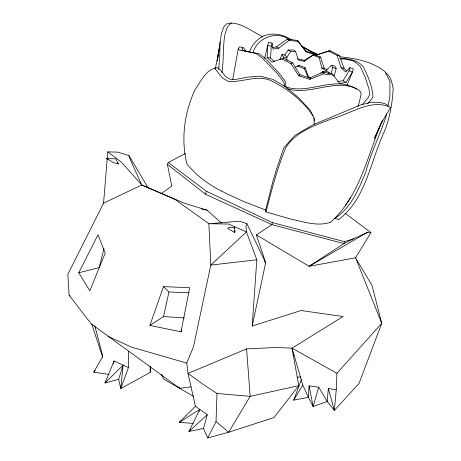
<?xml version="1.0" encoding="UTF-8"?>
<svg xmlns="http://www.w3.org/2000/svg" width="461" height="461" viewBox="0 0 461 461"><rect width="100%" height="100%" fill="white"/><g stroke="black" fill="none" stroke-linecap="round" stroke-linejoin="round"><path stroke-width="0.69" d="M118.644 379.311L105.01 382.993L123.104 365.124L118.644 379.311L120.788 388.577L150.269 372.355L150.274 366.674M298.561 41.576L289.145 40.286L278.778 48.157L273.021 49.125L272.105 43.173L268.648 42.193L267.708 45.449L267.126 57.556L271.886 62.131L281.659 58.87L290.845 63.543L298.809 75.835L309.953 79.35L309.965 77.938L322.625 72.256L332.035 73.576L339.636 83.499L346.027 82.438L352.377 72.147L353.316 68.891L349.922 67.634L345.502 71.916L341.152 67.738L337.049 55.32L328.474 50.987L316.234 55.124L306.127 51.932L297.501 40.493L287.376 39.076L276.272 46.941L272.722 47.535M123.104 365.124L120.788 388.577L128.412 367.573L128.665 351.294M220.139 41.899L219.707 56.323L218.71 69.473M336.259 389.868L328.313 388.462L327.218 401.485L313.134 406.527L308.363 397.324L309.083 385.851L318.695 387.159L327.218 401.485L334.375 410.382L336.259 389.868L336.91 373.289L292.015 348.147L275.955 347.496L246.572 348.902L188.013 373.416L195.424 406.262L207.271 414.767L203.48 428.459L207.692 437.95L216.025 421.608L216.993 393.475L203.174 384.376L188.013 373.416L186.757 363.089L193.436 346.931L210.81 265.098L208.862 223.729L175.313 199.619L141.763 184.994L121.416 162.18L107.776 151.871L103.558 203.174L67.836 274.416L69.092 295.155L91.122 323.806L179.698 388.335L193.551 396.391M274.456 61.67L270.578 57.988L271.258 46.227L272.105 43.173M252.19 326.031L256.817 259.774L246.433 231.923L245.944 226.074L246.9 223.683L265.674 262.73L252.19 326.031L301.027 310.524L343.099 316.517L292.015 348.147L298.757 385.684L274.024 417.551L228.633 432.234L207.692 437.95M221.943 72.625C223.792 60.299 222.842 47.783 224.686 35.451C226.19 31.008 226.91 25.459 231.508 23.05C242.423 23.649 251.666 31.146 261.105 35.941L262.119 36.949M161.373 193.528L171.792 186.083L167.372 164.3L168.277 162.514L206.47 191.309L272.307 222.571L271.967 224.686L256.374 234.914L265.674 262.73L264.614 261.773M245.99 50.917L243.033 47.518L239.524 46.913L238.325 48.434L232.667 79.759M219.223 49.413L217.206 61.019L221.424 33.544L223.706 27.101L226.178 24.208L228.062 23.292L231.508 23.05M219.459 48.053L219.695 46.688M388.127 106.059L389.862 96.193L389.983 81.343L385.027 71.72C372.402 61.417 355.558 58.455 339.815 56.743M219.655 46.728L215.425 68.309M181.017 331.799L189.684 287.704L163.453 286.621L149.883 325.466L181.017 331.799L181.813 329.84M314.148 120.765L314.419 119.405L313.832 118.108M149.883 325.466L163.511 316.569L168.968 292.009L163.453 286.621M264.585 58.616L267.708 45.449L271.258 46.227M330.537 222.202C317.658 226.824 303.666 221.683 290.856 219.119L266.003 211.904L266.21 211.08C271.765 189.523 277.366 167.879 285.941 147.284C296.337 131.425 315.024 125.386 331.782 118.782C350.769 114.04 370.609 98.256 390.634 107.35L381.235 123.162L374.453 138.219L382.428 120.817L381.235 123.162C367.135 157.189 359.401 196.513 330.733 222.081M103.95 248.6L99.178 267.622L78.762 272.762L89.82 290.787L105.223 253.003L97.98 234.758L78.762 272.762M367.112 232.517L309.101 266.314L355.569 257.797L370.944 232.575L367.112 232.517L353.38 238.861L344.476 241.633L343.969 243.552L309.101 266.314L256.374 234.914M234.851 228.391L234.292 227.221L228.581 227.688L227.734 228.5L234.741 232.546L235.26 230.563M337.948 81.632L343.07 80.744L349.081 70.666L349.922 67.634M334.092 76.157L336.207 68.672L334.68 66.032L331.39 65.226L325.939 70.683L321.818 68.078L319.139 57.481L313.082 55.147L304.335 61.319L298.423 60.028L295.478 51.315L293.501 50.007L288.252 50.007L284.656 54.98M113.308 363.694L114.08 360.969L128.412 367.573M331.096 73.524L332.784 67.577L331.39 65.226M318.695 387.159L313.134 406.527L309.083 385.851M386.767 113.815C381.005 133.529 371.024 151.738 365.907 171.711C358.848 188.912 351.149 207.98 334.801 218.324L338.737 219.563C365.585 199.106 370.166 163.108 383.224 134.036C389.631 119.831 392.236 104.342 393.164 88.875C392.196 83.164 390.986 76.405 385.845 72.942M199.169 411.437L199.815 409.408L179.271 422.345L193.228 423.423M353.38 238.861L343.969 243.552L271.967 224.686L205.497 194.214L206.47 191.309M252.98 52.98C256.806 37.952 276.364 30.265 289.082 39.508M357.822 106.554L359.033 103.206L361.17 94.009L359.701 90.587C337.003 76.342 310.823 96.464 286.788 88.581M292.015 348.147L302.75 385.01L308.363 397.324L293.715 400.171L301.419 379.582M279.954 59.717L281.936 54.473L285.463 55.245L286.851 57.613L286.944 60.437M249.557 51.966C251.545 45.541 256.155 40.257 261.836 36.771C271.489 32.132 282.587 33.86 291.271 39.779M347.052 85.371L352.377 72.147L349.081 70.666M114.08 360.969L105.01 382.993L105.753 381.794M199.815 409.408L188.947 431.45L203.48 428.459M108.831 374.401L93.756 372.171L102.78 356.226L94.816 325.864M293.715 400.171L302.75 385.01M243.033 47.518L241.829 49.419L244.111 50.871L258.949 53.753L265.294 58.34L278.945 73.017L285.111 81.015L285.999 86.691M345.18 205.963L350.585 197.441M286.523 57.752L290.816 51.344L295.478 51.315M190.226 429.877L188.947 431.45L207.271 414.767M93.756 372.171L95.11 370.523M362.185 104.774L368.16 97.767L369.831 94.384L368.892 88.714L365.106 76.964L360.225 66.407L354.083 61.204L345.583 59.089L340.719 58.893M308.259 77.604L304.283 68.677L305.153 67.692L299.108 65.335L295.069 67.496M367.573 103.748L371.278 99.588L372.897 96.747C372.523 86.138 367.734 75.973 363.159 66.528C357.344 59.959 348.389 58.541 340.034 58.403M336.91 373.289L381.737 323.334L372.079 285.624L355.569 257.797L381.737 323.334L359.038 383.408L334.375 410.382L328.313 388.462M298.809 75.835L299.846 74.78L309.965 77.938M195.424 406.262L179.271 422.345L181.104 421.233M320.758 73.339L322.769 71.501L327.425 71.501L329.897 73.138L327.927 73.138M313.082 55.147L313.86 54.467L320.631 57.106L324.06 68.095L327.056 70.003M293.029 355.846L294.118 354.912M297.996 66.119L299.108 65.335M297.253 58.847L304.197 60.368L313.86 54.467M316.234 55.124L330.185 50.796L339.365 55.47L344.021 68.309L346.879 71.057M185.668 153.363L168.277 162.514M312.95 116.166L310.311 110.34L298.25 97.45L285.342 86.616L272.889 79.39L260.425 76.244L247.626 77.12L236.205 79.35L231.07 79.592L225.838 76.791L221.119 70.827L217.846 67.704C206.102 68.556 200.881 81.436 194.922 89.912C184.567 112.507 180.868 138.11 186.572 162.474L187.143 164.433L193.96 171.723C201.964 179.554 211.305 185.939 221.315 190.935M103.558 203.174L141.763 184.994L185.017 203.439L207.081 210.164L221.464 223.066M309.953 79.35L323.524 73.846L333.649 75.264M290.845 63.543L292.7 62.875L299.846 74.78M319.139 57.481L320.631 57.106M298.757 385.684L250.185 396.345L216.993 393.475M281.659 58.87L284.137 58.512L292.7 62.875M161.379 374.257L163.92 379.294L179.698 388.335L191.044 386.86M256.817 259.774L210.81 265.098L246.433 231.923L228.57 224.052L208.862 223.729L239.789 221.217L246.9 223.683M328.474 50.987L330.185 50.796M297.431 377.115L300.993 376.977M321.818 68.078L324.06 68.095M107.776 151.871L117.901 152.153L129.022 155.628L148.258 188.088M106.698 158.619L115.918 158.878L118.2 163.955L113.706 162.664L106.698 158.619L108.058 159.057M168.968 292.009L189.085 292.7M337.049 55.32L339.365 55.47M163.511 316.569L184.469 317.934M267.126 57.556L270.578 57.988M281.936 54.473L283.463 57.112L286.851 57.613M341.152 67.738L344.021 68.309M310.777 78.007L308.801 77.581L305.153 67.692M201.463 208.919L207.081 210.164M283.936 86.172C307.631 96.095 334.317 74.578 356.595 89.088M272.307 222.571L344.476 241.633M186.757 363.089L131.541 347.145L108.012 336.334M297.501 40.493L305.954 51.096L317.099 54.611M332.784 67.577L336.207 68.672M265.548 210.003L243.754 201.538L233.86 197.003A53.326 11.266 21.2 0 1 221.315 190.935M297.512 66.038L304.283 68.677M318.724 54.755L311.354 51.344L301.719 46.094M317.283 54.709L309.389 50.877L302.082 46.694M276.272 46.941L278.778 48.157M288.252 50.007L290.816 51.344M343.07 80.744L346.027 82.438M287.376 39.076L289.145 40.286M69.092 295.155L70.239 296.002M345.012 213.207L370.944 232.575M167.372 164.3L205.497 194.214M216.025 421.608L228.633 432.234L250.185 396.345L246.572 348.902M322.769 71.501L324.175 72.729M214.446 68.101L222.669 78.174L228.725 81.666C242.693 82.064 256.512 75.085 270.319 80.306C287.595 88.662 303.517 101.005 313.953 117.261L314.235 124.372M178.793 387.223L179.698 388.335M238.325 48.434L239.495 50.047L256.08 53.436L262.626 58.357L277.413 73.702L283.74 82.006L284.748 86.783M387.476 105.517L386.929 104.63L384.566 103.61L379.968 102.428L371.278 102.215L360.525 104.999L313.048 124.775L294.735 135.551L283.734 147.987L276.583 169.003L272.895 181.282L265.478 210.729L266.003 211.904M322.625 72.256L323.524 73.846M141.763 184.994L129.403 157.489L129.022 155.628M91.745 324.095L102.763 357.367M305.954 51.096L306.127 51.932M117.947 162.716L118.2 163.955M304.197 60.368L304.335 61.319M234.292 227.221L234.741 232.546M283.463 57.112L283.55 58.484M150.177 366.628L150.269 372.355"/></g></svg>
